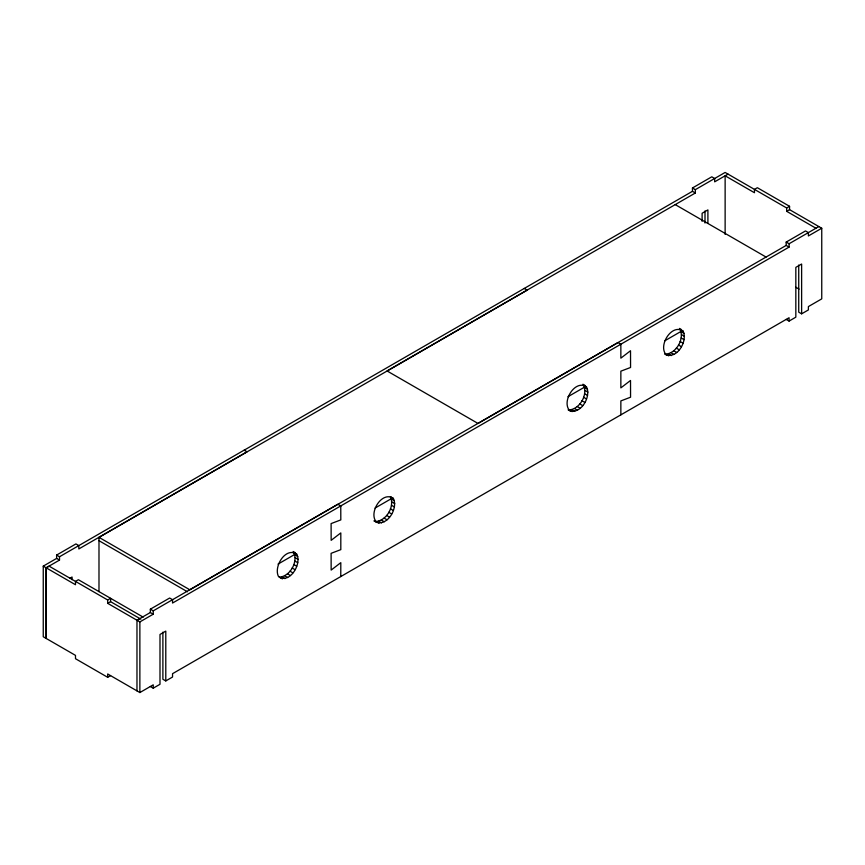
<?xml version="1.0" encoding="UTF-8"?>
<svg xmlns="http://www.w3.org/2000/svg" width="865" height="865" viewBox="0 0 865 865"><rect width="100%" height="100%" fill="white"/><g stroke="black" fill="none" stroke-linecap="round" stroke-linejoin="round"><path stroke-width="1.3" d="M46.191 638.467L46.191 567.829L49.089 566.153L107.682 599.986L110.579 598.31L110.579 601.662L140.887 619.156M282.412 578.89L279.514 577.225C290.132 576.09 298.133 562.218 293.808 552.465L296.706 554.141C302.069 564.012 289.656 584.243 278.584 576.685C273.221 566.813 285.634 546.583 296.706 554.141M376.145 521.487C386.763 520.352 394.764 506.49 390.439 496.726L393.337 498.402C398.711 508.88 385.877 528.991 373.983 520.817L379.043 523.163M572.208 411.632L569.311 409.967C579.928 408.831 587.93 394.959 583.605 385.206L586.502 386.882C591.649 397.035 579.907 416.368 568.11 409.848M668.742 355.85L665.845 354.174C676.462 353.039 684.464 339.177 680.139 329.414L683.036 331.09C688.183 341.243 676.441 360.575 664.644 354.066M56.614 555.071L75.925 543.923L78.823 545.588L78.823 548.94L247.044 451.822L244.146 450.146L59.512 556.746L56.614 555.071L56.614 558.412L43.25 566.132L43.25 636.759L75.493 655.378L75.493 658.719L107.682 677.306L110.579 675.641M244.19 450.168L692.454 191.316L692.454 187.975L711.765 176.817L714.663 178.493L714.663 181.834L728.027 174.125L786.663 207.978L789.55 206.303L789.55 209.654L786.663 211.32L786.663 207.978M692.454 187.975L695.352 189.64L725.13 172.449L728.027 174.125M59.512 556.746L59.512 560.087L46.148 567.808L46.148 638.435M695.352 189.64L695.352 192.992L387.088 370.966L477.967 423.428L786.177 245.433L789.075 247.098L789.075 243.757L786.177 242.081L786.177 245.433M98.988 591.628L98.988 537.349L527.174 290.132L524.233 288.434M69.741 578.339L72.065 577.009L72.065 579.701M107.682 599.986L107.682 603.327L110.579 601.662M136.973 690.876L136.973 620.237L150.337 612.528L150.337 609.187L169.648 598.029L172.546 599.705L172.546 603.046L789.075 247.098M786.177 242.081L805.488 230.933L808.386 232.609L808.386 235.95L821.75 228.241L821.75 298.868L808.386 306.588L808.386 309.93L801.628 313.833L798.73 312.157L798.73 265.036M150.337 609.187L153.235 610.852L337.869 504.263L340.81 505.96M789.075 243.757L818.852 226.565M139.925 618.594L136.973 620.237M620.854 414.854L620.854 400.917L630.563 397.219L630.52 380.47L620.854 387.898L620.854 371.171L630.563 367.484L630.52 350.725L620.854 358.164L620.854 344.227L618.01 342.572L189.824 589.789L98.988 537.349M107.682 603.327L139.871 621.913L153.235 614.204L153.235 610.852M278.022 564.099L295.549 553.978M375.042 508.079L391.413 498.629M567.937 396.721L585.475 386.59M664.969 340.702L682.496 330.571M107.682 677.306L107.682 673.965L139.871 692.551L153.235 684.831L153.235 688.183L150.337 686.507M153.235 688.183L159.993 684.28L159.993 634.467L165.788 631.115L165.788 680.928L162.89 679.263L162.89 632.131M165.788 680.928L172.546 677.025L172.546 673.684L789.075 317.736L789.075 321.077L786.177 319.412M789.075 321.077L795.832 317.174L795.832 267.361L801.628 264.02L801.628 313.833M340.767 505.928L340.81 519.897L331.111 523.585L331.154 540.344L340.81 532.905L340.81 549.643L331.111 553.33L331.154 570.089L340.81 562.65L340.767 576.566M683.036 331.09C671.629 323.067 657.346 346.389 666.58 355.18M586.502 386.882C575.084 378.859 560.812 402.182 570.046 410.972M789.55 206.303L757.362 187.716L754.464 189.392L754.464 192.733L725.13 175.8L725.13 234.437M789.55 209.654L821.75 228.241M786.663 211.32L815.955 228.241M692.454 191.316L695.352 192.992M675.23 204.605L766.055 257.046M795.67 287.158L799.055 289.115M679.447 328.43L681.371 329.543M681.188 331.728L684.085 333.403M681.544 334.647L684.442 336.323M681.188 337.988L684.085 339.653M680.139 341.502L683.036 343.178M678.484 344.962L681.371 346.638M676.311 348.13L679.209 349.806M673.792 350.801L676.69 352.466M671.078 352.769L673.976 354.445M668.375 353.926L671.272 355.601M582.913 384.222L584.837 385.336M584.654 387.52L587.551 389.185M585.01 390.439L587.908 392.115M584.654 393.77L587.551 395.446M583.605 397.284L586.502 398.96M581.94 400.755L584.837 402.42M579.777 403.923L582.675 405.599M577.258 406.582L580.155 408.258M574.544 408.561L577.442 410.237M571.841 409.718L574.738 411.383M391.488 499.04L394.386 500.716M391.845 501.96L394.743 503.635M391.488 505.29L394.386 506.966M390.439 508.815L393.337 510.491M388.774 512.275L391.672 513.951M386.612 515.443L389.51 517.119M384.082 518.113L386.979 519.779M381.379 520.081L384.276 521.757M378.675 521.238L381.573 522.914M293.116 551.481L295.041 552.594M294.857 554.779L297.755 556.444M295.214 557.698L298.111 559.374M294.857 561.028L297.755 562.704M293.808 564.542L296.706 566.218M292.143 568.013L295.041 569.678M289.98 571.181L292.878 572.857M287.461 573.841L290.359 575.517M284.747 575.82L287.645 577.496M282.044 576.966L284.942 578.642M98.988 540.69L187.489 591.79M56.614 558.412L59.512 560.087M150.337 612.528L153.235 614.204M143.222 617.156L78.391 579.723L75.493 581.399L75.493 584.74L43.25 566.132M393.337 498.402C381.919 490.379 367.647 513.702 376.881 522.492M707.905 223.365L707.905 209.903L702.11 213.255L702.11 221.332M705.007 210.93L705.007 223.04M139.871 621.913L139.871 692.551"/></g></svg>
